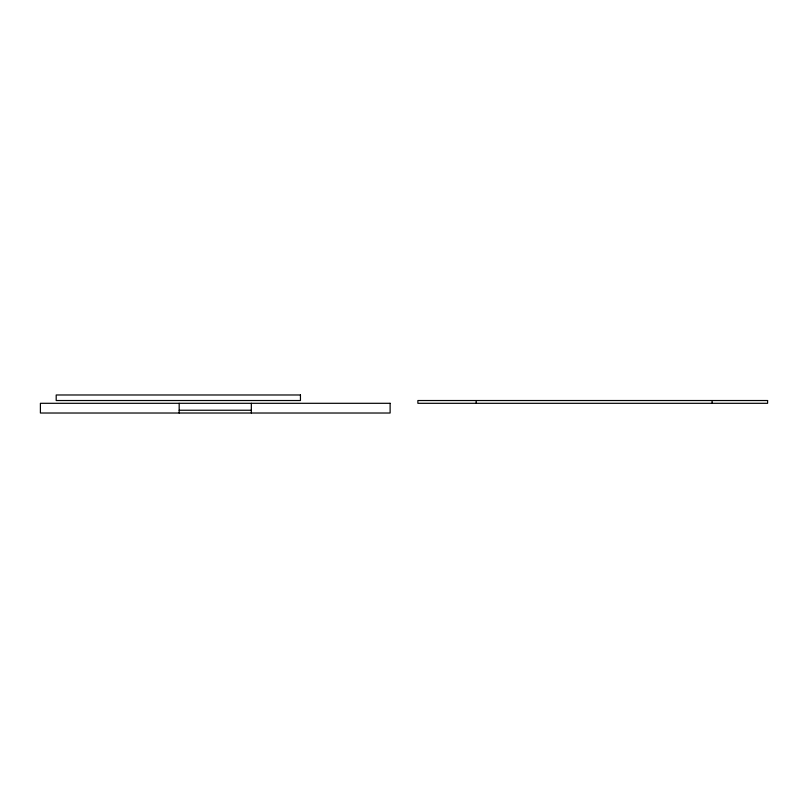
<?xml version="1.0" encoding="UTF-8"?>
<svg xmlns="http://www.w3.org/2000/svg" width="808" height="808" viewBox="0 0 808 808"><rect width="100%" height="100%" fill="white"/><g stroke="black" fill="none" stroke-linecap="round" stroke-linejoin="round"><path stroke-width="1.21" d="M179.174 410.242L251.339 410.242M712.09 400.526L712.09 403.303M476.164 400.526L476.164 403.303M251.339 403.303L251.339 413.019M179.174 403.303L179.174 413.019M300.445 394.981L56.196 394.981L56.196 400.526L300.445 400.526L300.445 394.981M767.6 400.526L417.877 400.526L417.877 403.303L767.6 403.303L767.6 400.526M390.123 403.303L40.4 403.303L40.4 413.019L390.123 413.019L390.123 403.303"/></g></svg>
